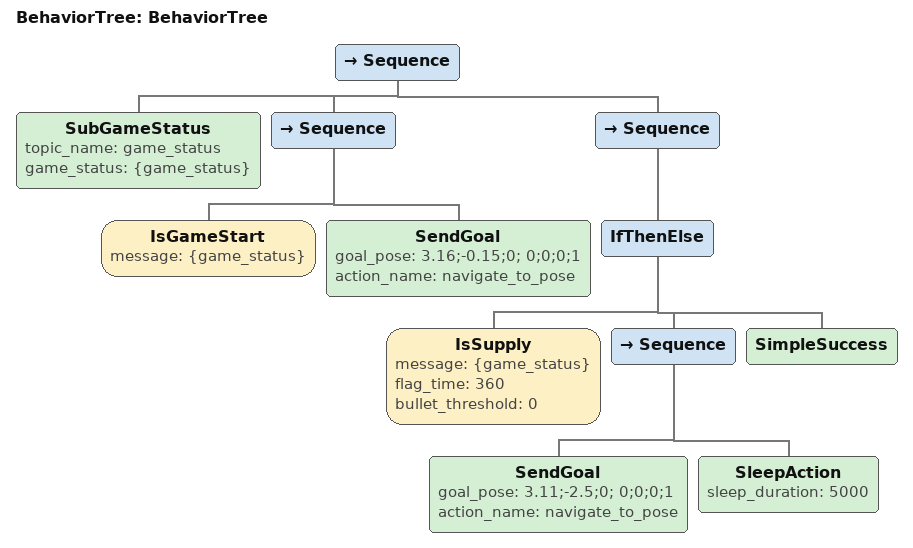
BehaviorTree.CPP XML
<?xml version="1.0" encoding="UTF-8"?>
<root BTCPP_format="4"
      main_tree_to_execute="BehaviorTree">
  <BehaviorTree ID="BehaviorTree">
    <Sequence>
      <SubGameStatus topic_name="game_status"
                     game_status="{game_status}"/>
      <Sequence>
        <IsGameStart message="{game_status}"/>
        <SendGoal goal_pose="3.16;-0.15;0; 0;0;0;1"
                  action_name="navigate_to_pose"/>
      </Sequence>
      <Sequence>
        <IfThenElse>
          <IsSupply message="{game_status}"
                    flag_time="360"
                    bullet_threshold="0"/>
          <Sequence>
            <SendGoal goal_pose="3.11;-2.5;0; 0;0;0;1"
                      action_name="navigate_to_pose"/>
            <SleepAction sleep_duration="5000"/>
          </Sequence>
          <SimpleSuccess/>
        </IfThenElse>
      </Sequence>
    </Sequence>
  </BehaviorTree>

</root>
